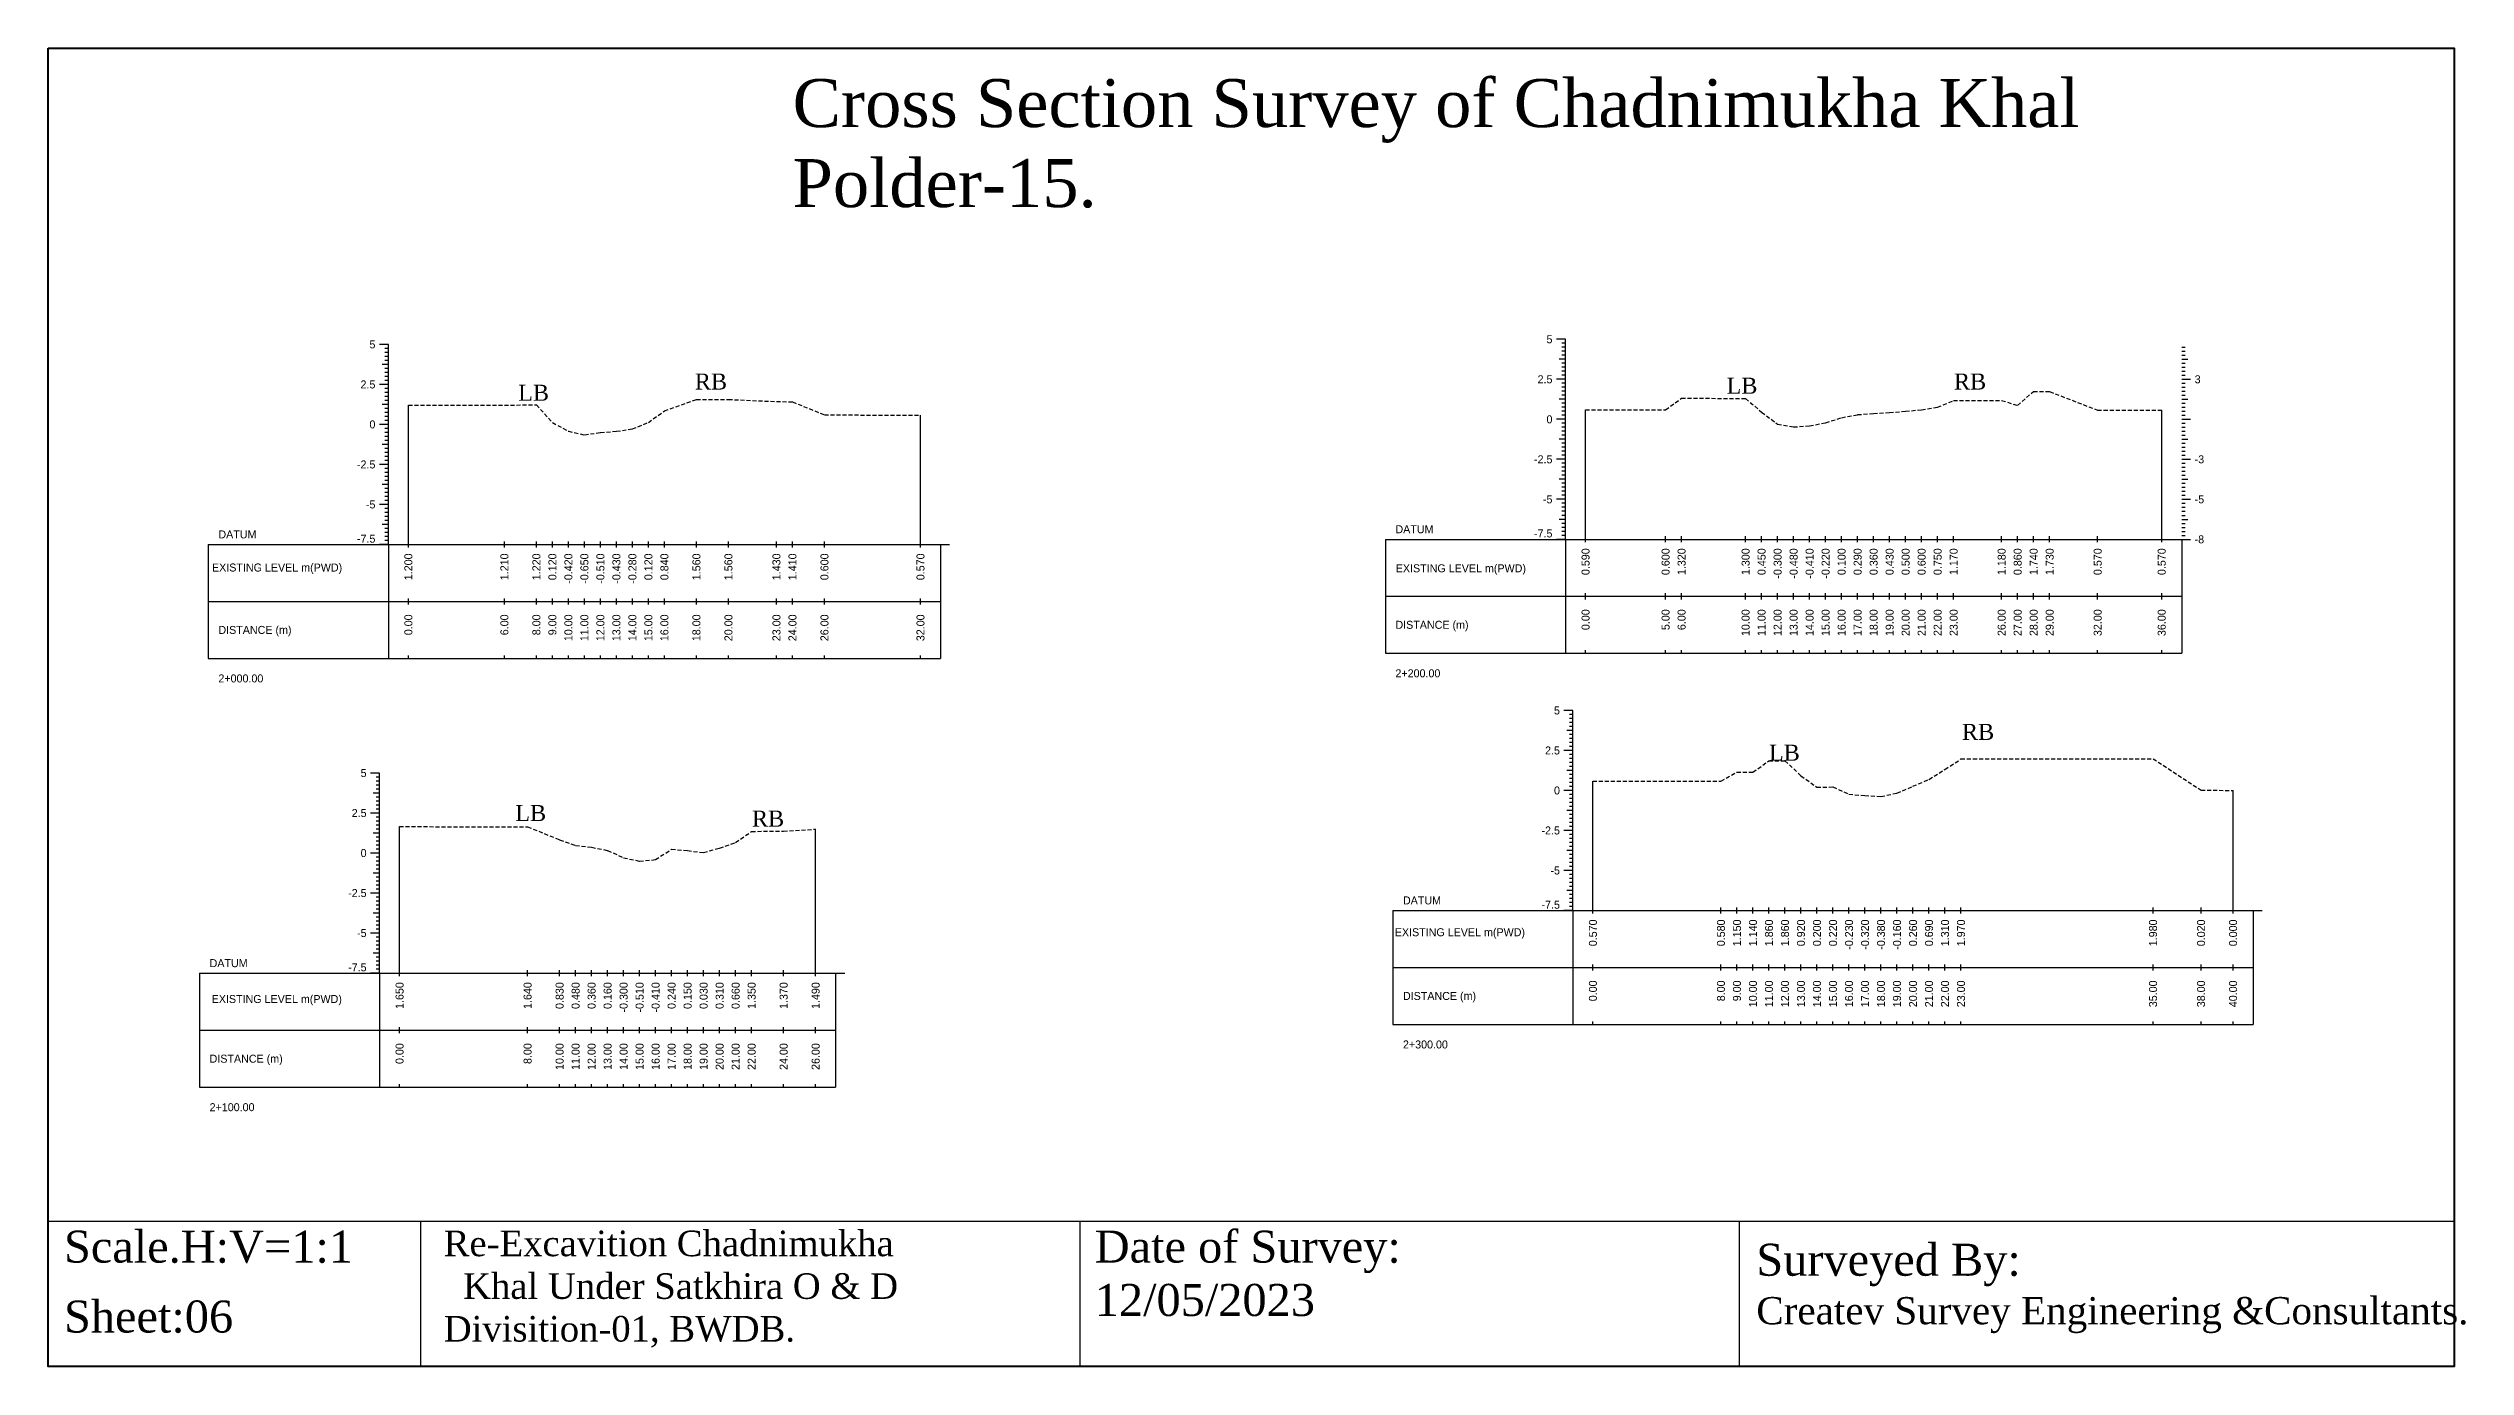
# Model space of a CAD drawing. Header units: inches. Extents: x 3247 to 4722, y -1199 to -293.
# Drawn here: x 4050.5 to 4201.6, y -934.9 to -852.6 of the extents above; entities that cross this region are included whole.
import ezdxf
from ezdxf.enums import TextEntityAlignment as Align

# ---------------------------------------------------------------- set-up
doc = ezdxf.new("R2010")
doc.units = ezdxf.units.IN
doc.header["$MEASUREMENT"] = 0
doc.linetypes.add('HIDDEN', pattern=[0.375, 0.25, -0.125])
doc.layers.add('CS_Drawing', color=7, linetype='Continuous')
doc.layers.add('GL', color=3, linetype='HIDDEN')
doc.styles.add('romans', font='romans.shx')

msp = doc.modelspace()

# ---------------------------------------------------------------- linework, layer by layer
at = {"color": 4, "lineweight": 40}
msp.add_lwpolyline([(4050.53, -852.55), (4200.87, -852.55), (4200.87, -934.92), (4050.53, -934.92)], close=True, dxfattribs=at)
for points in [[(4200.87, -852.55), (4200.87, -934.92)], [(4050.53, -925.84), (4200.87, -925.84)], [(4050.53, -925.84), (4050.53, -934.92)], [(4073.78, -925.84), (4073.78, -934.92)], [(4114.98, -925.84), (4114.98, -934.92)], [(4156.18, -925.84), (4156.18, -934.92)]]:
    msp.add_lwpolyline(points)
at = {"layer": 'CS_Drawing'}
for p, q in [((4071.78, -871.05), (4071.22, -871.05)), ((4071.78, -871.05), (4071.39, -871.05)), ((4071.78, -871.05), (4071.56, -871.05)), ((4071.78, -871.3), (4071.56, -871.3)), ((4071.78, -871.55), (4071.56, -871.55)), ((4071.78, -883.55), (4071.78, -871.05)), ((4145.34, -870.73), (4144.77, -870.73)), ((4145.34, -870.73), (4144.94, -870.73)), ((4145.34, -870.73), (4145.11, -870.73)), ((4145.34, -870.98), (4145.11, -870.98)), ((4145.34, -871.23), (4145.11, -871.23)), ((4145.34, -871.48), (4145.11, -871.48)), ((4145.34, -883.23), (4145.34, -870.73)), ((4183.84, -871.23), (4184.06, -871.23)), ((4183.84, -871.48), (4184.06, -871.48)), ((4071.78, -872.3), (4071.39, -872.3)), ((4071.78, -871.8), (4071.56, -871.8)), ((4071.78, -872.05), (4071.56, -872.05)), ((4071.78, -872.3), (4071.56, -872.3)), ((4071.78, -872.55), (4071.56, -872.55)), ((4071.78, -872.8), (4071.56, -872.8)), ((4071.78, -873.05), (4071.56, -873.05)), ((4145.34, -871.98), (4144.94, -871.98)), ((4145.34, -871.73), (4145.11, -871.73)), ((4145.34, -871.98), (4145.11, -871.98)), ((4145.34, -872.23), (4145.11, -872.23)), ((4145.34, -872.48), (4145.11, -872.48)), ((4145.34, -872.73), (4145.11, -872.73)), ((4145.34, -872.98), (4145.11, -872.98)), ((4183.84, -871.73), (4184.06, -871.73)), ((4183.84, -871.98), (4184.23, -871.98)), ((4183.84, -871.98), (4184.06, -871.98)), ((4183.84, -872.23), (4184.06, -872.23)), ((4183.84, -872.48), (4184.06, -872.48)), ((4183.84, -872.73), (4184.06, -872.73)), ((4183.84, -872.98), (4184.06, -872.98)), ((4071.78, -873.55), (4071.22, -873.55)), ((4071.78, -873.55), (4071.39, -873.55)), ((4071.78, -873.3), (4071.56, -873.3)), ((4071.78, -873.55), (4071.56, -873.55)), ((4071.78, -873.8), (4071.56, -873.8)), ((4071.78, -874.05), (4071.56, -874.05)), ((4071.78, -874.3), (4071.56, -874.3)), ((4071.78, -874.55), (4071.56, -874.55)), ((4145.34, -873.23), (4144.77, -873.23)), ((4145.34, -873.23), (4144.94, -873.23)), ((4145.34, -874.48), (4144.94, -874.48)), ((4145.34, -873.23), (4145.11, -873.23)), ((4145.34, -873.48), (4145.11, -873.48)), ((4145.34, -873.73), (4145.11, -873.73)), ((4145.34, -873.98), (4145.11, -873.98)), ((4145.34, -874.23), (4145.11, -874.23)), ((4145.34, -874.48), (4145.11, -874.48)), ((4183.84, -873.23), (4184.4, -873.23)), ((4183.84, -873.23), (4184.23, -873.23)), ((4183.84, -873.23), (4184.06, -873.23)), ((4183.84, -873.48), (4184.06, -873.48)), ((4183.84, -873.73), (4184.06, -873.73)), ((4183.84, -873.98), (4184.06, -873.98)), ((4183.84, -874.23), (4184.06, -874.23)), ((4183.84, -874.48), (4184.23, -874.48)), ((4183.84, -874.48), (4184.06, -874.48)), ((4071.78, -876.05), (4071.22, -876.05)), ((4071.78, -874.8), (4071.39, -874.8)), ((4071.78, -876.05), (4071.39, -876.05)), ((4071.78, -874.8), (4071.56, -874.8)), ((4071.78, -875.05), (4071.56, -875.05)), ((4071.78, -875.3), (4071.56, -875.3)), ((4071.78, -875.55), (4071.56, -875.55)), ((4071.78, -875.8), (4071.56, -875.8)), ((4071.78, -876.05), (4071.56, -876.05)), ((4073.03, -883.55), (4073.03, -874.85)), ((4105.03, -883.55), (4105.03, -875.48)), ((4145.34, -875.73), (4144.77, -875.73)), ((4145.34, -875.73), (4144.94, -875.73)), ((4145.34, -874.73), (4145.11, -874.73)), ((4145.34, -874.98), (4145.11, -874.98)), ((4145.34, -875.23), (4145.11, -875.23)), ((4145.34, -875.48), (4145.11, -875.48)), ((4145.34, -875.73), (4145.11, -875.73)), ((4145.34, -875.98), (4145.11, -875.98)), ((4146.59, -883.23), (4146.59, -875.14)), ((4182.59, -883.23), (4182.59, -875.16)), ((4183.84, -874.73), (4184.06, -874.73)), ((4183.84, -874.98), (4184.06, -874.98)), ((4183.84, -875.23), (4184.06, -875.23)), ((4183.84, -875.48), (4184.06, -875.48)), ((4183.84, -875.73), (4184.4, -875.73)), ((4183.84, -875.73), (4184.23, -875.73)), ((4183.84, -875.73), (4184.06, -875.73)), ((4183.84, -875.98), (4184.06, -875.98)), ((4071.78, -877.3), (4071.39, -877.3)), ((4071.78, -876.3), (4071.56, -876.3)), ((4071.78, -876.55), (4071.56, -876.55)), ((4071.78, -876.8), (4071.56, -876.8)), ((4071.78, -877.05), (4071.56, -877.05)), ((4071.78, -877.3), (4071.56, -877.3)), ((4071.78, -877.55), (4071.56, -877.55)), ((4145.34, -876.98), (4144.94, -876.98)), ((4145.34, -876.23), (4145.11, -876.23)), ((4145.34, -876.48), (4145.11, -876.48)), ((4145.34, -876.73), (4145.11, -876.73)), ((4145.34, -876.98), (4145.11, -876.98)), ((4145.34, -877.23), (4145.11, -877.23)), ((4145.34, -877.48), (4145.11, -877.48)), ((4183.84, -876.23), (4184.06, -876.23)), ((4183.84, -876.48), (4184.06, -876.48)), ((4183.84, -876.73), (4184.06, -876.73)), ((4183.84, -876.98), (4184.23, -876.98)), ((4183.84, -876.98), (4184.06, -876.98)), ((4183.84, -877.23), (4184.06, -877.23)), ((4183.84, -877.48), (4184.06, -877.48)), ((4071.78, -878.55), (4071.22, -878.55)), ((4071.78, -878.55), (4071.39, -878.55)), ((4071.78, -877.8), (4071.56, -877.8)), ((4071.78, -878.05), (4071.56, -878.05)), ((4071.78, -878.3), (4071.56, -878.3)), ((4071.78, -878.55), (4071.56, -878.55)), ((4071.78, -878.8), (4071.56, -878.8)), ((4071.78, -879.05), (4071.56, -879.05)), ((4145.34, -878.23), (4144.77, -878.23)), ((4145.34, -878.23), (4144.94, -878.23)), ((4145.34, -877.73), (4145.11, -877.73)), ((4145.34, -877.98), (4145.11, -877.98)), ((4145.34, -878.23), (4145.11, -878.23)), ((4145.34, -878.48), (4145.11, -878.48)), ((4145.34, -878.73), (4145.11, -878.73)), ((4145.34, -878.98), (4145.11, -878.98)), ((4183.84, -877.73), (4184.06, -877.73)), ((4183.84, -877.98), (4184.06, -877.98)), ((4183.84, -878.23), (4184.4, -878.23)), ((4183.84, -878.23), (4184.23, -878.23)), ((4183.84, -878.23), (4184.06, -878.23)), ((4183.84, -878.48), (4184.06, -878.48)), ((4183.84, -878.73), (4184.06, -878.73)), ((4183.84, -878.98), (4184.06, -878.98)), ((4071.78, -879.8), (4071.39, -879.8)), ((4071.78, -879.3), (4071.56, -879.3)), ((4071.78, -879.55), (4071.56, -879.55)), ((4071.78, -879.8), (4071.56, -879.8)), ((4071.78, -880.05), (4071.56, -880.05)), ((4071.78, -880.3), (4071.56, -880.3)), ((4071.78, -880.55), (4071.56, -880.55)), ((4145.34, -879.48), (4144.94, -879.48)), ((4145.34, -879.23), (4145.11, -879.23)), ((4145.34, -879.48), (4145.11, -879.48)), ((4145.34, -879.73), (4145.11, -879.73)), ((4145.34, -879.98), (4145.11, -879.98)), ((4145.34, -880.23), (4145.11, -880.23)), ((4145.34, -880.48), (4145.11, -880.48)), ((4183.84, -879.23), (4184.06, -879.23)), ((4183.84, -879.48), (4184.23, -879.48)), ((4183.84, -879.48), (4184.06, -879.48)), ((4183.84, -879.73), (4184.06, -879.73)), ((4183.84, -879.98), (4184.06, -879.98)), ((4183.84, -880.23), (4184.06, -880.23)), ((4183.84, -880.48), (4184.06, -880.48)), ((4071.78, -881.05), (4071.22, -881.05)), ((4071.78, -881.05), (4071.39, -881.05)), ((4071.78, -880.8), (4071.56, -880.8)), ((4071.78, -881.05), (4071.56, -881.05)), ((4071.78, -881.3), (4071.56, -881.3)), ((4071.78, -881.55), (4071.56, -881.55)), ((4071.78, -881.8), (4071.56, -881.8)), ((4071.78, -882.05), (4071.56, -882.05)), ((4145.34, -880.73), (4144.77, -880.73)), ((4145.34, -880.73), (4144.94, -880.73)), ((4145.34, -881.98), (4144.94, -881.98)), ((4145.34, -880.73), (4145.11, -880.73)), ((4145.34, -880.98), (4145.11, -880.98)), ((4145.34, -881.23), (4145.11, -881.23)), ((4145.34, -881.48), (4145.11, -881.48)), ((4145.34, -881.73), (4145.11, -881.73)), ((4145.34, -881.98), (4145.11, -881.98)), ((4183.84, -880.73), (4184.4, -880.73)), ((4183.84, -880.73), (4184.23, -880.73)), ((4183.84, -880.73), (4184.06, -880.73)), ((4183.84, -880.98), (4184.06, -880.98)), ((4183.84, -881.23), (4184.06, -881.23)), ((4183.84, -881.48), (4184.06, -881.48)), ((4183.84, -881.73), (4184.06, -881.73)), ((4183.84, -881.98), (4184.23, -881.98)), ((4183.84, -881.98), (4184.06, -881.98)), ((4060.53, -883.55), (4071.78, -883.55)), ((4060.53, -883.55), (4060.53, -890.67)), ((4071.78, -883.55), (4071.22, -883.55)), ((4071.78, -882.3), (4071.39, -882.3)), ((4071.78, -883.55), (4071.39, -883.55)), ((4071.78, -882.3), (4071.56, -882.3)), ((4071.78, -882.55), (4071.56, -882.55)), ((4071.78, -882.8), (4071.56, -882.8)), ((4071.78, -883.05), (4071.56, -883.05)), ((4071.78, -883.3), (4071.56, -883.3)), ((4071.78, -883.55), (4071.56, -883.55)), ((4071.78, -883.55), (4106.28, -883.55)), ((4071.78, -883.55), (4071.78, -890.67)), ((4073.03, -883.74), (4073.03, -883.36)), ((4079.03, -883.74), (4079.03, -883.36)), ((4081.03, -883.74), (4081.03, -883.36)), ((4082.03, -883.74), (4082.03, -883.36)), ((4083.03, -883.74), (4083.03, -883.36)), ((4084.03, -883.74), (4084.03, -883.36)), ((4085.03, -883.74), (4085.03, -883.36)), ((4086.03, -883.74), (4086.03, -883.36)), ((4087.03, -883.74), (4087.03, -883.36)), ((4088.03, -883.74), (4088.03, -883.36)), ((4089.03, -883.74), (4089.03, -883.36)), ((4091.03, -883.74), (4091.03, -883.36)), ((4093.03, -883.74), (4093.03, -883.36)), ((4096.03, -883.74), (4096.03, -883.36)), ((4097.03, -883.74), (4097.03, -883.36)), ((4099.03, -883.74), (4099.03, -883.36)), ((4105.03, -883.74), (4105.03, -883.36)), ((4106.28, -883.55), (4106.84, -883.55)), ((4106.28, -883.55), (4106.67, -883.55)), ((4106.28, -883.55), (4106.51, -883.55)), ((4106.28, -883.55), (4106.28, -890.67)), ((4134.09, -883.23), (4145.34, -883.23)), ((4134.09, -883.23), (4134.09, -890.35)), ((4145.34, -883.23), (4144.77, -883.23)), ((4145.34, -883.23), (4144.94, -883.23)), ((4145.34, -882.23), (4145.11, -882.23)), ((4145.34, -882.48), (4145.11, -882.48)), ((4145.34, -882.73), (4145.11, -882.73)), ((4145.34, -882.98), (4145.11, -882.98)), ((4145.34, -883.23), (4145.11, -883.23)), ((4145.34, -883.23), (4183.84, -883.23)), ((4145.34, -883.23), (4145.34, -890.35)), ((4146.59, -883.41), (4146.59, -883.04)), ((4151.59, -883.41), (4151.59, -883.04)), ((4152.59, -883.41), (4152.59, -883.04)), ((4156.59, -883.41), (4156.59, -883.04)), ((4157.59, -883.41), (4157.59, -883.04)), ((4158.59, -883.41), (4158.59, -883.04)), ((4159.59, -883.41), (4159.59, -883.04)), ((4160.59, -883.41), (4160.59, -883.04)), ((4161.59, -883.41), (4161.59, -883.04)), ((4162.59, -883.41), (4162.59, -883.04)), ((4163.59, -883.41), (4163.59, -883.04)), ((4164.59, -883.41), (4164.59, -883.04)), ((4165.59, -883.41), (4165.59, -883.04)), ((4166.59, -883.41), (4166.59, -883.04)), ((4167.59, -883.41), (4167.59, -883.04)), ((4168.59, -883.41), (4168.59, -883.04)), ((4169.59, -883.41), (4169.59, -883.04)), ((4172.59, -883.41), (4172.59, -883.04)), ((4173.59, -883.41), (4173.59, -883.04)), ((4174.59, -883.41), (4174.59, -883.04)), ((4175.59, -883.41), (4175.59, -883.04)), ((4178.59, -883.41), (4178.59, -883.04)), ((4182.59, -883.41), (4182.59, -883.04)), ((4183.84, -882.23), (4184.06, -882.23)), ((4183.84, -882.48), (4184.06, -882.48)), ((4183.84, -882.73), (4184.06, -882.73)), ((4183.84, -882.98), (4184.06, -882.98)), ((4183.84, -883.23), (4184.4, -883.23)), ((4183.84, -883.23), (4184.23, -883.23)), ((4183.84, -883.23), (4184.06, -883.23)), ((4183.84, -883.23), (4183.84, -890.35)), ((4146.59, -886.98), (4146.59, -886.6)), ((4151.59, -886.98), (4151.59, -886.6)), ((4152.59, -886.98), (4152.59, -886.6)), ((4156.59, -886.98), (4156.59, -886.6)), ((4157.59, -886.98), (4157.59, -886.6)), ((4158.59, -886.98), (4158.59, -886.6)), ((4159.59, -886.98), (4159.59, -886.6)), ((4160.59, -886.98), (4160.59, -886.6)), ((4161.59, -886.98), (4161.59, -886.6)), ((4162.59, -886.98), (4162.59, -886.6)), ((4163.59, -886.98), (4163.59, -886.6)), ((4164.59, -886.98), (4164.59, -886.6)), ((4165.59, -886.98), (4165.59, -886.6)), ((4166.59, -886.98), (4166.59, -886.6)), ((4167.59, -886.98), (4167.59, -886.6)), ((4168.59, -886.98), (4168.59, -886.6)), ((4169.59, -886.98), (4169.59, -886.6)), ((4172.59, -886.98), (4172.59, -886.6)), ((4173.59, -886.98), (4173.59, -886.6)), ((4174.59, -886.98), (4174.59, -886.6)), ((4175.59, -886.98), (4175.59, -886.6)), ((4178.59, -886.98), (4178.59, -886.6)), ((4182.59, -886.98), (4182.59, -886.6)), ((4060.53, -887.11), (4071.78, -887.11)), ((4071.78, -887.11), (4106.28, -887.11)), ((4071.78, -887.11), (4106.28, -887.11)), ((4073.03, -887.3), (4073.03, -886.92)), ((4079.03, -887.3), (4079.03, -886.92)), ((4081.03, -887.3), (4081.03, -886.92)), ((4082.03, -887.3), (4082.03, -886.92)), ((4083.03, -887.3), (4083.03, -886.92)), ((4084.03, -887.3), (4084.03, -886.92)), ((4085.03, -887.3), (4085.03, -886.92)), ((4086.03, -887.3), (4086.03, -886.92)), ((4087.03, -887.3), (4087.03, -886.92)), ((4088.03, -887.3), (4088.03, -886.92)), ((4089.03, -887.3), (4089.03, -886.92)), ((4091.03, -887.3), (4091.03, -886.92)), ((4093.03, -887.3), (4093.03, -886.92)), ((4096.03, -887.3), (4096.03, -886.92)), ((4097.03, -887.3), (4097.03, -886.92)), ((4099.03, -887.3), (4099.03, -886.92)), ((4105.03, -887.3), (4105.03, -886.92)), ((4134.09, -886.79), (4145.34, -886.79)), ((4145.34, -886.79), (4183.84, -886.79)), ((4145.34, -886.79), (4183.84, -886.79)), ((4060.53, -890.67), (4071.78, -890.67)), ((4071.78, -890.67), (4106.28, -890.67)), ((4073.03, -890.67), (4073.03, -890.49)), ((4079.03, -890.67), (4079.03, -890.49)), ((4081.03, -890.67), (4081.03, -890.49)), ((4082.03, -890.67), (4082.03, -890.49)), ((4083.03, -890.67), (4083.03, -890.49)), ((4084.03, -890.67), (4084.03, -890.49)), ((4085.03, -890.67), (4085.03, -890.49)), ((4086.03, -890.67), (4086.03, -890.49)), ((4087.03, -890.67), (4087.03, -890.49)), ((4088.03, -890.67), (4088.03, -890.49)), ((4089.03, -890.67), (4089.03, -890.49)), ((4091.03, -890.67), (4091.03, -890.49)), ((4093.03, -890.67), (4093.03, -890.49)), ((4096.03, -890.67), (4096.03, -890.49)), ((4097.03, -890.67), (4097.03, -890.49)), ((4099.03, -890.67), (4099.03, -890.49)), ((4105.03, -890.67), (4105.03, -890.49)), ((4134.09, -890.35), (4145.34, -890.35)), ((4145.34, -890.35), (4183.84, -890.35)), ((4146.59, -890.35), (4146.59, -890.16)), ((4151.59, -890.35), (4151.59, -890.16)), ((4152.59, -890.35), (4152.59, -890.16)), ((4156.59, -890.35), (4156.59, -890.16)), ((4157.59, -890.35), (4157.59, -890.16)), ((4158.59, -890.35), (4158.59, -890.16)), ((4159.59, -890.35), (4159.59, -890.16)), ((4160.59, -890.35), (4160.59, -890.16)), ((4161.59, -890.35), (4161.59, -890.16)), ((4162.59, -890.35), (4162.59, -890.16)), ((4163.59, -890.35), (4163.59, -890.16)), ((4164.59, -890.35), (4164.59, -890.16)), ((4165.59, -890.35), (4165.59, -890.16)), ((4166.59, -890.35), (4166.59, -890.16)), ((4167.59, -890.35), (4167.59, -890.16)), ((4168.59, -890.35), (4168.59, -890.16)), ((4169.59, -890.35), (4169.59, -890.16)), ((4172.59, -890.35), (4172.59, -890.16)), ((4173.59, -890.35), (4173.59, -890.16)), ((4174.59, -890.35), (4174.59, -890.16)), ((4175.59, -890.35), (4175.59, -890.16)), ((4178.59, -890.35), (4178.59, -890.16)), ((4182.59, -890.35), (4182.59, -890.16)), ((4145.8, -893.92), (4145.24, -893.92)), ((4145.8, -893.92), (4145.41, -893.92)), ((4145.8, -893.92), (4145.58, -893.92)), ((4145.8, -894.17), (4145.58, -894.17)), ((4145.8, -906.42), (4145.8, -893.92)), ((4145.8, -895.17), (4145.41, -895.17)), ((4145.8, -894.42), (4145.58, -894.42)), ((4145.8, -894.67), (4145.58, -894.67)), ((4145.8, -894.92), (4145.58, -894.92)), ((4145.8, -895.17), (4145.58, -895.17)), ((4145.8, -895.42), (4145.58, -895.42)), ((4145.8, -895.67), (4145.58, -895.67)), ((4145.8, -896.42), (4145.24, -896.42)), ((4145.8, -896.42), (4145.41, -896.42)), ((4145.8, -895.92), (4145.58, -895.92)), ((4145.8, -896.17), (4145.58, -896.17)), ((4145.8, -896.42), (4145.58, -896.42)), ((4145.8, -896.67), (4145.58, -896.67)), ((4145.8, -896.92), (4145.58, -896.92)), ((4145.8, -897.17), (4145.58, -897.17)), ((4071.23, -897.83), (4070.67, -897.83)), ((4071.23, -897.83), (4070.84, -897.83)), ((4071.23, -897.83), (4071.01, -897.83)), ((4071.23, -898.08), (4071.01, -898.08)), ((4071.23, -898.33), (4071.01, -898.33)), ((4071.23, -898.58), (4071.01, -898.58)), ((4071.23, -910.33), (4071.23, -897.83)), ((4145.8, -897.67), (4145.41, -897.67)), ((4145.8, -897.42), (4145.58, -897.42)), ((4145.8, -897.67), (4145.58, -897.67)), ((4145.8, -897.92), (4145.58, -897.92)), ((4145.8, -898.17), (4145.58, -898.17)), ((4145.8, -898.42), (4145.58, -898.42)), ((4145.8, -898.67), (4145.58, -898.67)), ((4147.05, -906.42), (4147.05, -898.35)), ((4071.23, -899.08), (4070.84, -899.08)), ((4071.23, -898.83), (4071.01, -898.83)), ((4071.23, -899.08), (4071.01, -899.08)), ((4071.23, -899.33), (4071.01, -899.33)), ((4071.23, -899.58), (4071.01, -899.58)), ((4071.23, -899.83), (4071.01, -899.83)), ((4071.23, -900.08), (4071.01, -900.08)), ((4145.8, -898.92), (4145.24, -898.92)), ((4145.8, -898.92), (4145.41, -898.92)), ((4145.8, -900.17), (4145.41, -900.17)), ((4145.8, -898.92), (4145.58, -898.92)), ((4145.8, -899.17), (4145.58, -899.17)), ((4145.8, -899.42), (4145.58, -899.42)), ((4145.8, -899.67), (4145.58, -899.67)), ((4145.8, -899.92), (4145.58, -899.92)), ((4145.8, -900.17), (4145.58, -900.17)), ((4187.05, -906.42), (4187.05, -898.92)), ((4071.23, -900.33), (4070.67, -900.33)), ((4071.23, -900.33), (4070.84, -900.33)), ((4071.23, -901.58), (4070.84, -901.58)), ((4071.23, -900.33), (4071.01, -900.33)), ((4071.23, -900.58), (4071.01, -900.58)), ((4071.23, -900.83), (4071.01, -900.83)), ((4071.23, -901.08), (4071.01, -901.08)), ((4071.23, -901.33), (4071.01, -901.33)), ((4071.23, -901.58), (4071.01, -901.58)), ((4072.48, -910.33), (4072.48, -901.18)), ((4098.48, -910.33), (4098.48, -901.34)), ((4145.8, -901.42), (4145.24, -901.42)), ((4145.8, -901.42), (4145.41, -901.42)), ((4145.8, -900.42), (4145.58, -900.42)), ((4145.8, -900.67), (4145.58, -900.67)), ((4145.8, -900.92), (4145.58, -900.92)), ((4145.8, -901.17), (4145.58, -901.17)), ((4145.8, -901.42), (4145.58, -901.42)), ((4145.8, -901.67), (4145.58, -901.67)), ((4071.23, -902.83), (4070.67, -902.83)), ((4071.23, -902.83), (4070.84, -902.83)), ((4071.23, -901.83), (4071.01, -901.83)), ((4071.23, -902.08), (4071.01, -902.08)), ((4071.23, -902.33), (4071.01, -902.33)), ((4071.23, -902.58), (4071.01, -902.58)), ((4071.23, -902.83), (4071.01, -902.83)), ((4071.23, -903.08), (4071.01, -903.08)), ((4145.8, -902.67), (4145.41, -902.67)), ((4145.8, -901.92), (4145.58, -901.92)), ((4145.8, -902.17), (4145.58, -902.17)), ((4145.8, -902.42), (4145.58, -902.42)), ((4145.8, -902.67), (4145.58, -902.67)), ((4145.8, -902.92), (4145.58, -902.92)), ((4145.8, -903.17), (4145.58, -903.17)), ((4071.23, -904.08), (4070.84, -904.08)), ((4071.23, -903.33), (4071.01, -903.33)), ((4071.23, -903.58), (4071.01, -903.58)), ((4071.23, -903.83), (4071.01, -903.83)), ((4071.23, -904.08), (4071.01, -904.08)), ((4071.23, -904.33), (4071.01, -904.33)), ((4071.23, -904.58), (4071.01, -904.58)), ((4145.8, -903.92), (4145.24, -903.92)), ((4145.8, -903.92), (4145.41, -903.92)), ((4145.8, -903.42), (4145.58, -903.42)), ((4145.8, -903.67), (4145.58, -903.67)), ((4145.8, -903.92), (4145.58, -903.92)), ((4145.8, -904.17), (4145.58, -904.17)), ((4145.8, -904.42), (4145.58, -904.42)), ((4145.8, -904.67), (4145.58, -904.67)), ((4071.23, -905.33), (4070.67, -905.33)), ((4071.23, -905.33), (4070.84, -905.33)), ((4071.23, -904.83), (4071.01, -904.83)), ((4071.23, -905.08), (4071.01, -905.08)), ((4071.23, -905.33), (4071.01, -905.33)), ((4071.23, -905.58), (4071.01, -905.58)), ((4071.23, -905.83), (4071.01, -905.83)), ((4071.23, -906.08), (4071.01, -906.08)), ((4145.8, -905.17), (4145.41, -905.17)), ((4145.8, -904.92), (4145.58, -904.92)), ((4145.8, -905.17), (4145.58, -905.17)), ((4145.8, -905.42), (4145.58, -905.42)), ((4145.8, -905.67), (4145.58, -905.67)), ((4145.8, -905.92), (4145.58, -905.92)), ((4145.8, -906.17), (4145.58, -906.17)), ((4147.05, -906.61), (4147.05, -906.23)), ((4155.05, -906.61), (4155.05, -906.23)), ((4156.05, -906.61), (4156.05, -906.23)), ((4157.05, -906.61), (4157.05, -906.23)), ((4158.05, -906.61), (4158.05, -906.23)), ((4159.05, -906.61), (4159.05, -906.23)), ((4160.05, -906.61), (4160.05, -906.23)), ((4161.05, -906.61), (4161.05, -906.23)), ((4162.05, -906.61), (4162.05, -906.23)), ((4163.05, -906.61), (4163.05, -906.23)), ((4164.05, -906.61), (4164.05, -906.23)), ((4165.05, -906.61), (4165.05, -906.23)), ((4166.05, -906.61), (4166.05, -906.23)), ((4167.05, -906.61), (4167.05, -906.23)), ((4168.05, -906.61), (4168.05, -906.23)), ((4169.05, -906.61), (4169.05, -906.23)), ((4170.05, -906.61), (4170.05, -906.23)), ((4182.05, -906.61), (4182.05, -906.23)), ((4185.05, -906.61), (4185.05, -906.23)), ((4187.05, -906.61), (4187.05, -906.23)), ((4071.23, -906.58), (4070.84, -906.58)), ((4071.23, -906.33), (4071.01, -906.33)), ((4071.23, -906.58), (4071.01, -906.58)), ((4071.23, -906.83), (4071.01, -906.83)), ((4071.23, -907.08), (4071.01, -907.08)), ((4071.23, -907.33), (4071.01, -907.33)), ((4071.23, -907.58), (4071.01, -907.58)), ((4134.55, -906.42), (4145.8, -906.42)), ((4134.55, -906.42), (4134.55, -913.54)), ((4145.8, -906.42), (4145.24, -906.42)), ((4145.8, -906.42), (4145.41, -906.42)), ((4145.8, -906.42), (4145.58, -906.42)), ((4145.8, -906.42), (4188.3, -906.42)), ((4145.8, -906.42), (4145.8, -913.54)), ((4188.3, -906.42), (4188.87, -906.42)), ((4188.3, -906.42), (4188.7, -906.42)), ((4188.3, -906.42), (4188.53, -906.42)), ((4188.3, -906.42), (4188.3, -913.54)), ((4071.23, -907.83), (4070.67, -907.83)), ((4071.23, -907.83), (4070.84, -907.83)), ((4071.23, -909.08), (4070.84, -909.08)), ((4071.23, -907.83), (4071.01, -907.83)), ((4071.23, -908.08), (4071.01, -908.08)), ((4071.23, -908.33), (4071.01, -908.33)), ((4071.23, -908.58), (4071.01, -908.58)), ((4071.23, -908.83), (4071.01, -908.83)), ((4071.23, -909.08), (4071.01, -909.08)), ((4059.98, -910.33), (4071.23, -910.33)), ((4059.98, -910.33), (4059.98, -917.46)), ((4071.23, -910.33), (4070.67, -910.33)), ((4071.23, -910.33), (4070.84, -910.33)), ((4071.23, -909.33), (4071.01, -909.33)), ((4071.23, -909.58), (4071.01, -909.58)), ((4071.23, -909.83), (4071.01, -909.83)), ((4071.23, -910.08), (4071.01, -910.08)), ((4071.23, -910.33), (4071.01, -910.33)), ((4071.23, -910.33), (4099.73, -910.33)), ((4071.23, -910.33), (4071.23, -917.46)), ((4072.48, -910.52), (4072.48, -910.15)), ((4080.48, -910.52), (4080.48, -910.15)), ((4082.48, -910.52), (4082.48, -910.15)), ((4083.48, -910.52), (4083.48, -910.15)), ((4084.48, -910.52), (4084.48, -910.15)), ((4085.48, -910.52), (4085.48, -910.15)), ((4086.48, -910.52), (4086.48, -910.15)), ((4087.48, -910.52), (4087.48, -910.15)), ((4088.48, -910.52), (4088.48, -910.15)), ((4089.48, -910.52), (4089.48, -910.15)), ((4090.48, -910.52), (4090.48, -910.15)), ((4091.48, -910.52), (4091.48, -910.15)), ((4092.48, -910.52), (4092.48, -910.15)), ((4093.48, -910.52), (4093.48, -910.15)), ((4094.48, -910.52), (4094.48, -910.15)), ((4096.48, -910.52), (4096.48, -910.15)), ((4098.48, -910.52), (4098.48, -910.15)), ((4099.73, -910.33), (4100.3, -910.33)), ((4099.73, -910.33), (4100.13, -910.33)), ((4099.73, -910.33), (4099.96, -910.33)), ((4099.73, -910.33), (4099.73, -917.46)), ((4134.55, -909.98), (4145.8, -909.98)), ((4145.8, -909.98), (4188.3, -909.98)), ((4145.8, -909.98), (4188.3, -909.98)), ((4147.05, -910.17), (4147.05, -909.79)), ((4155.05, -910.17), (4155.05, -909.79)), ((4156.05, -910.17), (4156.05, -909.79)), ((4157.05, -910.17), (4157.05, -909.79)), ((4158.05, -910.17), (4158.05, -909.79)), ((4159.05, -910.17), (4159.05, -909.79)), ((4160.05, -910.17), (4160.05, -909.79)), ((4161.05, -910.17), (4161.05, -909.79)), ((4162.05, -910.17), (4162.05, -909.79)), ((4163.05, -910.17), (4163.05, -909.79)), ((4164.05, -910.17), (4164.05, -909.79)), ((4165.05, -910.17), (4165.05, -909.79)), ((4166.05, -910.17), (4166.05, -909.79)), ((4167.05, -910.17), (4167.05, -909.79)), ((4168.05, -910.17), (4168.05, -909.79)), ((4169.05, -910.17), (4169.05, -909.79)), ((4170.05, -910.17), (4170.05, -909.79)), ((4182.05, -910.17), (4182.05, -909.79)), ((4185.05, -910.17), (4185.05, -909.79)), ((4187.05, -910.17), (4187.05, -909.79)), ((4072.48, -914.08), (4072.48, -913.71)), ((4080.48, -914.08), (4080.48, -913.71)), ((4082.48, -914.08), (4082.48, -913.71)), ((4083.48, -914.08), (4083.48, -913.71)), ((4084.48, -914.08), (4084.48, -913.71)), ((4085.48, -914.08), (4085.48, -913.71)), ((4086.48, -914.08), (4086.48, -913.71)), ((4087.48, -914.08), (4087.48, -913.71)), ((4088.48, -914.08), (4088.48, -913.71)), ((4089.48, -914.08), (4089.48, -913.71)), ((4090.48, -914.08), (4090.48, -913.71)), ((4091.48, -914.08), (4091.48, -913.71)), ((4092.48, -914.08), (4092.48, -913.71)), ((4093.48, -914.08), (4093.48, -913.71)), ((4094.48, -914.08), (4094.48, -913.71)), ((4096.48, -914.08), (4096.48, -913.71)), ((4098.48, -914.08), (4098.48, -913.71)), ((4134.55, -913.54), (4145.8, -913.54)), ((4145.8, -913.54), (4188.3, -913.54)), ((4147.05, -913.54), (4147.05, -913.36)), ((4155.05, -913.54), (4155.05, -913.36)), ((4156.05, -913.54), (4156.05, -913.36)), ((4157.05, -913.54), (4157.05, -913.36)), ((4158.05, -913.54), (4158.05, -913.36)), ((4159.05, -913.54), (4159.05, -913.36)), ((4160.05, -913.54), (4160.05, -913.36)), ((4161.05, -913.54), (4161.05, -913.36)), ((4162.05, -913.54), (4162.05, -913.36)), ((4163.05, -913.54), (4163.05, -913.36)), ((4164.05, -913.54), (4164.05, -913.36)), ((4165.05, -913.54), (4165.05, -913.36)), ((4166.05, -913.54), (4166.05, -913.36)), ((4167.05, -913.54), (4167.05, -913.36)), ((4168.05, -913.54), (4168.05, -913.36)), ((4169.05, -913.54), (4169.05, -913.36)), ((4170.05, -913.54), (4170.05, -913.36)), ((4182.05, -913.54), (4182.05, -913.36)), ((4185.05, -913.54), (4185.05, -913.36)), ((4187.05, -913.54), (4187.05, -913.36)), ((4059.98, -913.9), (4071.23, -913.9)), ((4071.23, -913.9), (4099.73, -913.9)), ((4071.23, -913.9), (4099.73, -913.9)), ((4059.98, -917.46), (4071.23, -917.46)), ((4071.23, -917.46), (4099.73, -917.46)), ((4072.48, -917.46), (4072.48, -917.27)), ((4080.48, -917.46), (4080.48, -917.27)), ((4082.48, -917.46), (4082.48, -917.27)), ((4083.48, -917.46), (4083.48, -917.27)), ((4084.48, -917.46), (4084.48, -917.27)), ((4085.48, -917.46), (4085.48, -917.27)), ((4086.48, -917.46), (4086.48, -917.27)), ((4087.48, -917.46), (4087.48, -917.27)), ((4088.48, -917.46), (4088.48, -917.27)), ((4089.48, -917.46), (4089.48, -917.27)), ((4090.48, -917.46), (4090.48, -917.27)), ((4091.48, -917.46), (4091.48, -917.27)), ((4092.48, -917.46), (4092.48, -917.27)), ((4093.48, -917.46), (4093.48, -917.27)), ((4094.48, -917.46), (4094.48, -917.27)), ((4096.48, -917.46), (4096.48, -917.27)), ((4098.48, -917.46), (4098.48, -917.27))]:
    msp.add_line(p, q, dxfattribs=at)
at = {"layer": 'GL'}
for points in [[(4073.03, -874.85), (4079.03, -874.84), (4081.03, -874.83), (4082.03, -875.93), (4083.03, -876.47), (4084.03, -876.7), (4085.03, -876.56), (4086.03, -876.48), (4087.03, -876.33), (4088.03, -875.93), (4089.03, -875.21), (4091.03, -874.49), (4093.03, -874.49), (4096.03, -874.62), (4097.03, -874.64), (4099.03, -875.45), (4105.03, -875.48)], [(4146.59, -875.14), (4151.59, -875.13), (4152.59, -874.41), (4156.59, -874.43), (4157.59, -875.28), (4158.59, -876.03), (4159.59, -876.21), (4160.59, -876.14), (4161.59, -875.95), (4162.59, -875.63), (4163.59, -875.44), (4164.59, -875.37), (4165.59, -875.3), (4166.59, -875.23), (4167.59, -875.13), (4168.59, -874.98), (4169.59, -874.56), (4172.59, -874.55), (4173.59, -874.87), (4174.59, -873.99), (4175.59, -874), (4178.59, -875.16), (4182.59, -875.16)], [(4147.05, -898.35), (4155.05, -898.34), (4156.05, -897.77), (4157.05, -897.78), (4158.05, -897.06), (4159.05, -897.06), (4160.05, -898), (4161.05, -898.72), (4162.05, -898.7), (4163.05, -899.15), (4164.05, -899.24), (4165.05, -899.3), (4166.05, -899.08), (4167.05, -898.66), (4168.05, -898.23), (4169.05, -897.61), (4170.05, -896.95), (4182.05, -896.94), (4185.05, -898.9), (4187.05, -898.92)], [(4072.48, -901.18), (4080.48, -901.19), (4082.48, -902), (4083.48, -902.35), (4084.48, -902.47), (4085.48, -902.67), (4086.48, -903.13), (4087.48, -903.34), (4088.48, -903.24), (4089.48, -902.59), (4090.48, -902.68), (4091.48, -902.8), (4092.48, -902.52), (4093.48, -902.17), (4094.48, -901.48), (4096.48, -901.46), (4098.48, -901.34)]]:
    msp.add_lwpolyline(points, dxfattribs=at)

# ---------------------------------------------------------------- texts
at = {"attachment_point": 1, "style": 'romans'}
for s, insert, char_height, width in [('{\\fTimes New Roman|b0|i0|c0|p18;Cross Section Survey of Chadnimukha Khal Polder-15.}', (4097.04, -854.47), 3, 81.7511), ('{\\fTimes New Roman|b0|i0|c0|p18;RB}', (4090.93, -872.87), 1, 685.1065), ('{\\fTimes New Roman|b0|i0|c0|p18;RB}', (4169.61, -872.87), 1, 685.1065), ('{\\fTimes New Roman|b0|i0|c0|p18;LB}', (4079.89, -873.57), 1, 685.1065), ('{\\fTimes New Roman|b0|i0|c0|p18;LB}', (4155.4, -873.13), 1, 685.1065), ('{\\fTimes New Roman|b0|i0|c0|p18;RB}', (4170.11, -894.76), 1, 685.1065), ('{\\fTimes New Roman|b0|i0|c0|p18;LB}', (4158.05, -896.06), 1, 685.1065), ('{\\fTimes New Roman|b0|i0|c0|p18;LB}', (4079.71, -899.83), 1, 685.1065), ('{\\fTimes New Roman|b0|i0|c0|p18;RB}', (4094.5, -900.18), 1, 685.1065), ('{\\fTimes New Roman|b0|i0|c0|p18;Scale.H:V=1:1}', (4051.51, -926.42), 2, 22.2708), ('{\\fTimes New Roman|b0|i0|c0|p18;Re-Excavition Chadnimukha\\P  Khal Under Satkhira O & D    Divisition-01, BWDB.}', (4075.24, -926.42), 1.6, 38.8405), ('{\\fTimes New Roman|b0|i0|c0|p18;Date of Survey: 12/05/2023}', (4115.92, -926.42), 2, 22.2708), ('{\\fTimes New Roman|b0|i0|c0|p18;Surveyed By:                                     \\H0.85x;Createv Survey Engineering &Consultants.}', (4157.26, -927.24), 2, 45.2193), ('{\\fTimes New Roman|b0|i0|c0|p18;Sheet:06}', (4051.51, -930.79), 2, 38.8405)]:
    msp.add_mtext(s, dxfattribs=dict(at, insert=insert, char_height=char_height, width=width))
at = {"layer": 'CS_Drawing'}
for s, p in [('5', (4070.97, -871.05)), ('5', (4144.52, -870.73)), ('2.5', (4144.52, -873.23)), ('2.5', (4070.97, -873.55)), ('0', (4070.97, -876.05)), ('0', (4144.52, -875.73)), ('-2.5', (4070.97, -878.55)), ('-2.5', (4144.52, -878.23)), ('-5', (4144.52, -880.73)), ('-5', (4070.97, -881.05)), ('5', (4144.99, -893.92)), ('2.5', (4144.99, -896.42)), ('5', (4070.42, -897.83)), ('0', (4144.99, -898.92)), ('2.5', (4070.42, -900.33)), ('-2.5', (4144.99, -901.42)), ('0', (4070.42, -902.83)), ('-5', (4144.99, -903.92)), ('-2.5', (4070.42, -905.33)), ('-5', (4070.42, -907.83))]:
    msp.add_text(s, height=0.5, dxfattribs=at).set_placement(p, align=Align.MIDDLE_RIGHT)
for s, p in [('3', (4184.65, -873.23)), ('-3', (4184.65, -878.23)), ('-5', (4184.65, -880.73)), ('DATUM', (4061.16, -882.92)), ('DATUM', (4134.71, -882.6)), ('-8', (4184.65, -883.23)), ('-8', (4184.65, -883.23)), ('EXISTING LEVEL m(PWD)', (4060.76, -884.99)), ('EXISTING LEVEL m(PWD)', (4134.73, -885.04)), ('DISTANCE (m)', (4061.16, -888.89)), ('DISTANCE (m)', (4134.71, -888.57)), ('2+000.00', (4061.16, -891.92)), ('2+200.00', (4134.71, -891.6)), ('DATUM', (4135.18, -905.79)), ('EXISTING LEVEL m(PWD)', (4134.67, -907.78)), ('DATUM', (4060.61, -909.71)), ('EXISTING LEVEL m(PWD)', (4060.74, -911.95)), ('DISTANCE (m)', (4135.18, -911.76)), ('2+300.00', (4135.18, -914.79)), ('DISTANCE (m)', (4060.61, -915.68)), ('2+100.00', (4060.61, -918.71))]:
    msp.add_text(s, height=0.5, dxfattribs=at).set_placement(p, align=Align.MIDDLE_LEFT)
for p in [(4070.97, -883.44), (4144.52, -883.11), (4144.99, -906.31), (4070.42, -910.22)]:
    msp.add_text('-7.5', height=0.5, dxfattribs=at).set_placement(p, align=Align.RIGHT)
for s, p in [('1.200', (4073.03, -884.11)), ('1.210', (4079.03, -884.11)), ('1.220', (4081.03, -884.11)), ('0.120', (4082.03, -884.11)), ('-0.420', (4083.03, -884.11)), ('-0.650', (4084.03, -884.11)), ('-0.510', (4085.03, -884.11)), ('-0.430', (4086.03, -884.11)), ('-0.280', (4087.03, -884.11)), ('0.120', (4088.03, -884.11)), ('0.840', (4089.03, -884.11)), ('1.560', (4091.03, -884.11)), ('1.560', (4093.03, -884.11)), ('1.430', (4096.03, -884.11)), ('1.410', (4097.03, -884.11)), ('0.600', (4099.03, -884.11)), ('0.570', (4105.03, -884.11)), ('0.590', (4146.59, -883.79)), ('0.600', (4151.59, -883.79)), ('1.320', (4152.59, -883.79)), ('1.300', (4156.59, -883.79)), ('0.450', (4157.59, -883.79)), ('-0.300', (4158.59, -883.79)), ('-0.480', (4159.59, -883.79)), ('-0.410', (4160.59, -883.79)), ('-0.220', (4161.59, -883.79)), ('0.100', (4162.59, -883.79)), ('0.290', (4163.59, -883.79)), ('0.360', (4164.59, -883.79)), ('0.430', (4165.59, -883.79)), ('0.500', (4166.59, -883.79)), ('0.600', (4167.59, -883.79)), ('0.750', (4168.59, -883.79)), ('1.170', (4169.59, -883.79)), ('1.180', (4172.59, -883.79)), ('0.860', (4173.59, -883.79)), ('1.740', (4174.59, -883.79)), ('1.730', (4175.59, -883.79)), ('0.570', (4178.59, -883.79)), ('0.570', (4182.59, -883.79)), ('0.00', (4073.03, -887.92)), ('6.00', (4079.03, -887.92)), ('8.00', (4081.03, -887.92)), ('9.00', (4082.03, -887.92)), ('10.00', (4083.03, -887.92)), ('11.00', (4084.03, -887.92)), ('12.00', (4085.03, -887.92)), ('13.00', (4086.03, -887.92)), ('14.00', (4087.03, -887.92)), ('15.00', (4088.03, -887.92)), ('16.00', (4089.03, -887.92)), ('18.00', (4091.03, -887.92)), ('20.00', (4093.03, -887.92)), ('23.00', (4096.03, -887.92)), ('24.00', (4097.03, -887.92)), ('26.00', (4099.03, -887.92)), ('32.00', (4105.03, -887.92)), ('0.00', (4146.59, -887.6)), ('5.00', (4151.59, -887.6)), ('6.00', (4152.59, -887.6)), ('10.00', (4156.59, -887.6)), ('11.00', (4157.59, -887.6)), ('12.00', (4158.59, -887.6)), ('13.00', (4159.59, -887.6)), ('14.00', (4160.59, -887.6)), ('15.00', (4161.59, -887.6)), ('16.00', (4162.59, -887.6)), ('17.00', (4163.59, -887.6)), ('18.00', (4164.59, -887.6)), ('19.00', (4165.59, -887.6)), ('20.00', (4166.59, -887.6)), ('21.00', (4167.59, -887.6)), ('22.00', (4168.59, -887.6)), ('23.00', (4169.59, -887.6)), ('26.00', (4172.59, -887.6)), ('27.00', (4173.59, -887.6)), ('28.00', (4174.59, -887.6)), ('29.00', (4175.59, -887.6)), ('32.00', (4178.59, -887.6)), ('36.00', (4182.59, -887.6)), ('0.570', (4147.05, -906.98)), ('0.580', (4155.05, -906.98)), ('1.150', (4156.05, -906.98)), ('1.140', (4157.05, -906.98)), ('1.860', (4158.05, -906.98)), ('1.860', (4159.05, -906.98)), ('0.920', (4160.05, -906.98)), ('0.200', (4161.05, -906.98)), ('0.220', (4162.05, -906.98)), ('-0.230', (4163.05, -906.98)), ('-0.320', (4164.05, -906.98)), ('-0.380', (4165.05, -906.98)), ('-0.160', (4166.05, -906.98)), ('0.260', (4167.05, -906.98)), ('0.690', (4168.05, -906.98)), ('1.310', (4169.05, -906.98)), ('1.970', (4170.05, -906.98)), ('1.980', (4182.05, -906.98)), ('0.020', (4185.05, -906.98)), ('0.000', (4187.05, -906.98)), ('0.00', (4147.05, -910.79)), ('8.00', (4155.05, -910.79)), ('9.00', (4156.05, -910.79)), ('10.00', (4157.05, -910.79)), ('11.00', (4158.05, -910.79)), ('12.00', (4159.05, -910.79)), ('13.00', (4160.05, -910.79)), ('14.00', (4161.05, -910.79)), ('15.00', (4162.05, -910.79)), ('16.00', (4163.05, -910.79)), ('17.00', (4164.05, -910.79)), ('18.00', (4165.05, -910.79)), ('19.00', (4166.05, -910.79)), ('20.00', (4167.05, -910.79)), ('21.00', (4168.05, -910.79)), ('22.00', (4169.05, -910.79)), ('23.00', (4170.05, -910.79)), ('35.00', (4182.05, -910.79)), ('38.00', (4185.05, -910.79)), ('40.00', (4187.05, -910.79)), ('1.650', (4072.48, -910.9)), ('1.640', (4080.48, -910.9)), ('0.830', (4082.48, -910.9)), ('0.480', (4083.48, -910.9)), ('0.360', (4084.48, -910.9)), ('0.160', (4085.48, -910.9)), ('-0.300', (4086.48, -910.9)), ('-0.510', (4087.48, -910.9)), ('-0.410', (4088.48, -910.9)), ('0.240', (4089.48, -910.9)), ('0.150', (4090.48, -910.9)), ('0.030', (4091.48, -910.9)), ('0.310', (4092.48, -910.9)), ('0.660', (4093.48, -910.9)), ('1.350', (4094.48, -910.9)), ('1.370', (4096.48, -910.9)), ('1.490', (4098.48, -910.9)), ('0.00', (4072.48, -914.71)), ('8.00', (4080.48, -914.71)), ('10.00', (4082.48, -914.71)), ('11.00', (4083.48, -914.71)), ('12.00', (4084.48, -914.71)), ('13.00', (4085.48, -914.71)), ('14.00', (4086.48, -914.71)), ('15.00', (4087.48, -914.71)), ('16.00', (4088.48, -914.71)), ('17.00', (4089.48, -914.71)), ('18.00', (4090.48, -914.71)), ('19.00', (4091.48, -914.71)), ('20.00', (4092.48, -914.71)), ('21.00', (4093.48, -914.71)), ('22.00', (4094.48, -914.71)), ('24.00', (4096.48, -914.71)), ('26.00', (4098.48, -914.71))]:
    msp.add_text(s, height=0.5, rotation=90, dxfattribs=at).set_placement(p, align=Align.MIDDLE_RIGHT)

doc.saveas('drawing.dxf')
